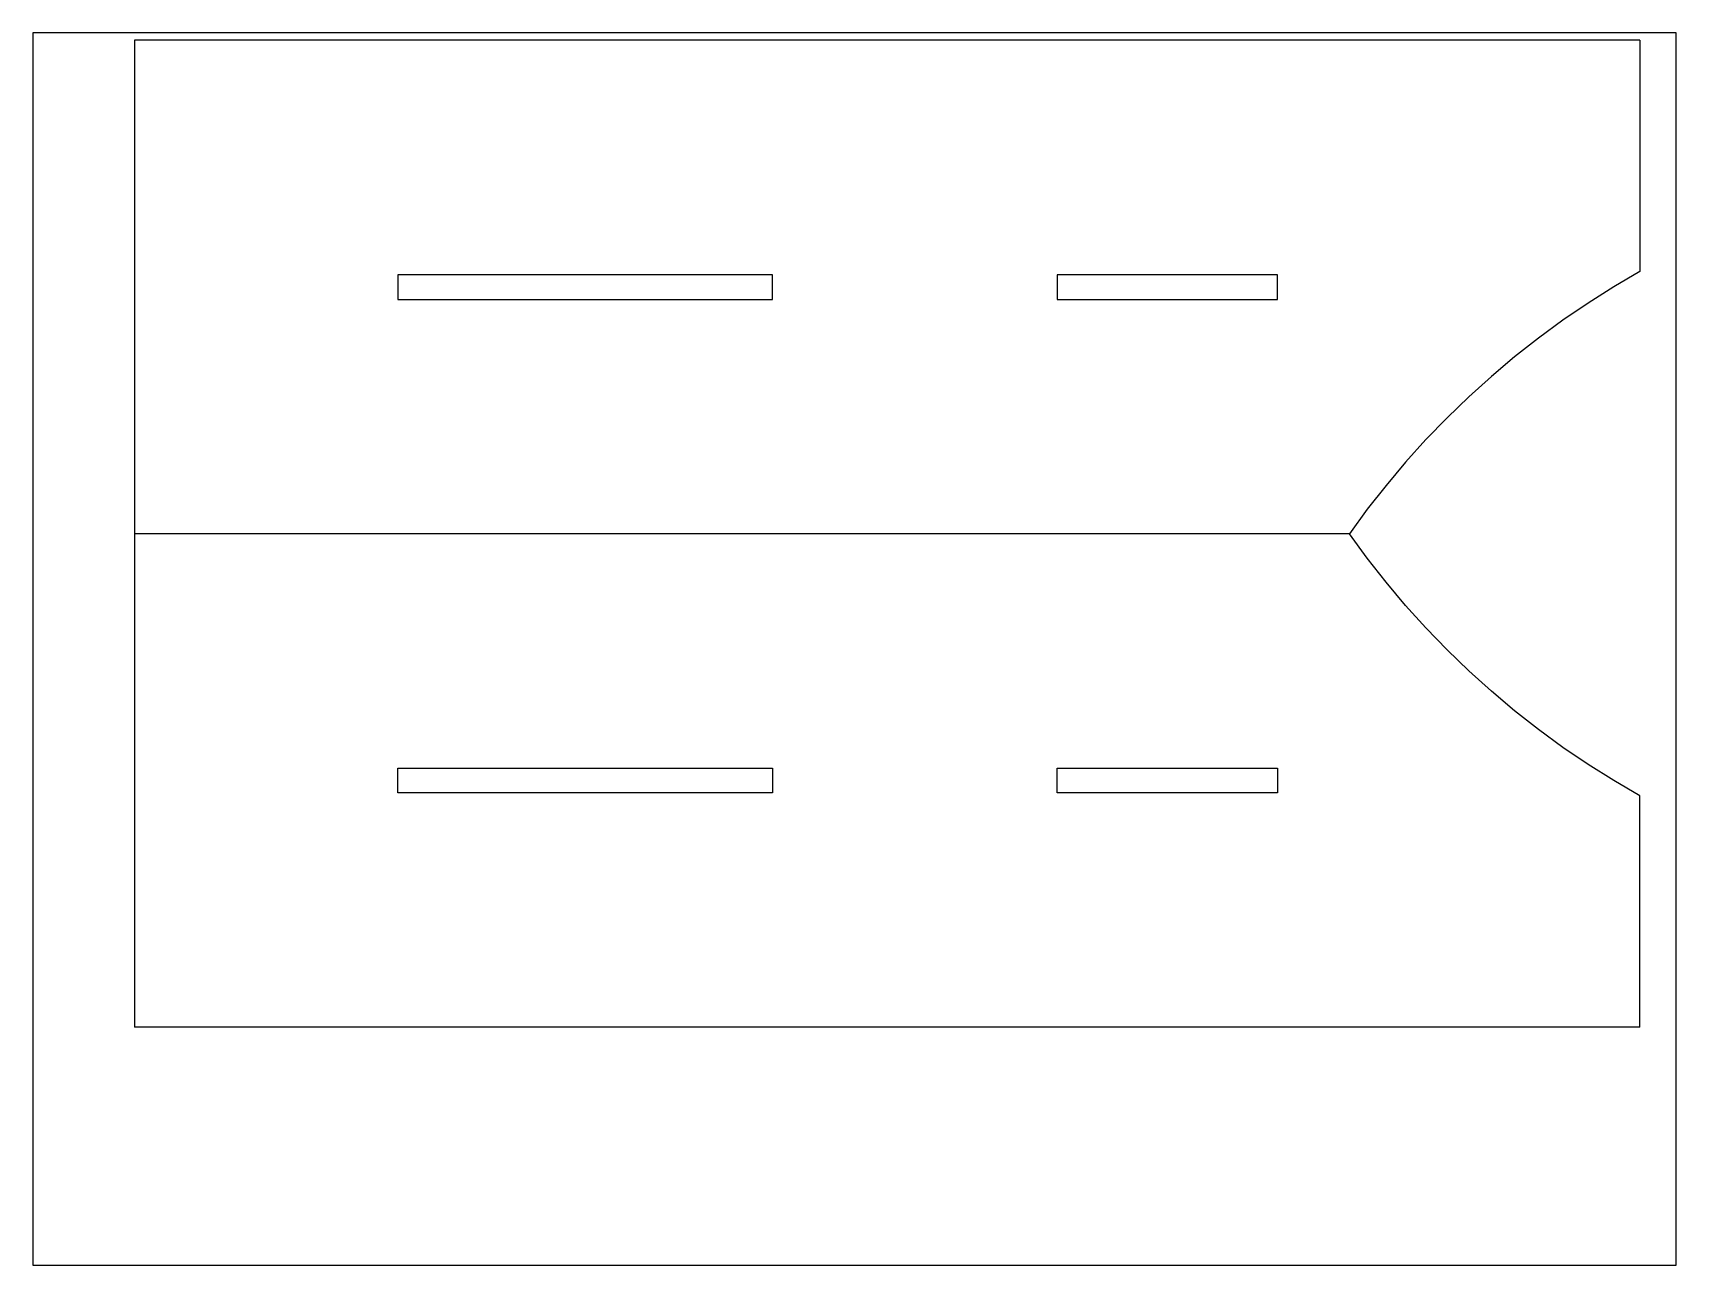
# Model space of a CAD drawing. Header units: millimetres. Extents: x 34322 to 35122, y -11710 to -11110.
import ezdxf

# ---------------------------------------------------------------- set-up
doc = ezdxf.new("R2010")
doc.units = ezdxf.units.MM
doc.header["$MEASUREMENT"] = 0
doc.layers.add('90X60', color=6, linetype='Continuous', true_color=0xff00ff)
doc.layers.add('CORTE', color=172, linetype='Continuous', true_color=0x0000bf)

msp = doc.modelspace()

# ---------------------------------------------------------------- linework, layer by layer
at = {"layer": '90X60'}
for p, q in [((35121.84, -11110.16), (34321.84, -11110.16)), ((34321.84, -11110.16), (34321.84, -11710.16)), ((35121.84, -11710.16), (35121.84, -11110.16)), ((34321.84, -11710.16), (35121.84, -11710.16))]:
    msp.add_line(p, q, dxfattribs=at)
at = {"layer": 'CORTE'}
for p, q in [((35104.24, -11113.76), (34371.25, -11113.76)), ((34371.25, -11113.76), (34371.25, -11594.36)), ((35104.24, -11113.76), (35104.24, -11226.42)), ((34681.89, -11227.9), (34499.5, -11227.9)), ((34499.5, -11227.9), (34499.5, -11239.92)), ((34681.89, -11239.92), (34681.89, -11227.9)), ((34820.47, -11227.9), (34820.47, -11239.92)), ((34927.84, -11227.9), (34820.47, -11227.9)), ((34927.84, -11239.92), (34927.84, -11227.9)), ((35104.24, -11226.42), (35091.48, -11233.87)), ((34499.5, -11239.92), (34681.89, -11239.92)), ((34820.47, -11239.92), (34927.84, -11239.92)), ((35091.48, -11233.87), (35078.98, -11241.75)), ((35078.98, -11241.75), (35066.76, -11250.06)), ((35066.76, -11250.06), (35054.83, -11258.78)), ((35054.83, -11258.78), (35043.21, -11267.91)), ((35043.21, -11267.91), (35031.9, -11277.43)), ((35031.9, -11277.43), (35020.93, -11287.33)), ((35020.93, -11287.33), (35010.31, -11297.6)), ((35010.31, -11297.6), (35000.04, -11308.23)), ((35000.04, -11308.23), (34990.14, -11319.2)), ((34990.14, -11319.2), (34980.62, -11330.5)), ((34980.62, -11330.5), (34971.5, -11342.13)), ((34971.5, -11342.13), (34962.78, -11354.06)), ((34962.78, -11354.06), (34371.25, -11354.06)), ((34971.5, -11365.99), (34962.78, -11354.06)), ((34980.62, -11377.62), (34971.5, -11365.99)), ((34990.14, -11388.92), (34980.62, -11377.62)), ((35000.04, -11399.9), (34990.14, -11388.92)), ((35010.31, -11410.52), (35000.04, -11399.9)), ((35020.93, -11420.79), (35010.31, -11410.52)), ((35031.9, -11430.69), (35020.93, -11420.79)), ((35043.21, -11440.21), (35031.9, -11430.69)), ((35054.83, -11449.34), (35043.21, -11440.21)), ((35066.76, -11458.06), (35054.83, -11449.34)), ((35078.98, -11466.37), (35066.76, -11458.06)), ((34499.5, -11468.2), (34681.89, -11468.2)), ((34499.5, -11480.22), (34499.5, -11468.2)), ((34681.89, -11468.2), (34681.89, -11480.22)), ((34820.47, -11480.22), (34820.47, -11468.2)), ((34820.47, -11468.2), (34927.84, -11468.2)), ((34927.84, -11468.2), (34927.84, -11480.22)), ((35091.48, -11474.25), (35078.98, -11466.37)), ((35104.24, -11481.71), (35091.48, -11474.25)), ((34681.89, -11480.22), (34499.5, -11480.22)), ((34927.84, -11480.22), (34820.47, -11480.22)), ((35104.24, -11594.36), (35104.24, -11481.71)), ((35104.24, -11594.36), (34371.25, -11594.36))]:
    msp.add_line(p, q, dxfattribs=at)

doc.saveas('drawing.dxf')
